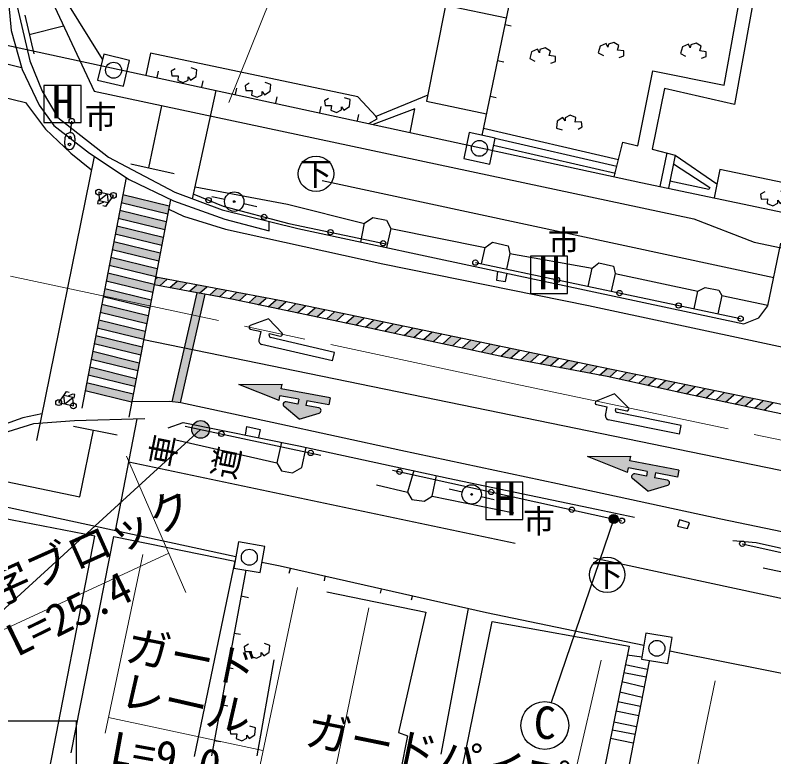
# Model space of a CAD drawing. Units: millimetres at full size, sheet at 1:1000; details may follow other scales. Extents: x 40000 to 680000, y 20000 to 380000.
# Drawn here: x 495421 to 538270, y 248186 to 290076 of the extents above; entities that cross this region are included whole.
import ezdxf
from ezdxf.enums import TextEntityAlignment as Align

# ---------------------------------------------------------------- set-up
doc = ezdxf.new("R2010")
doc.units = ezdxf.units.MM
doc.header["$LTSCALE"] = 1000
doc.linetypes.add('CHAIN', pattern=[18.5, 12, -1.5, 3.5, -1.5])
for name, color, linetype, lineweight in [('M-BGD', 7, 'Continuous', 25), ('M-BGD-EXST', 7, 'Continuous', 25), ('M-BMK', 2, 'CHAIN', 13), ('M-STR-HTXT', 7, 'Continuous', 13), ('M-STR-STRC', 7, 'Continuous', 25)]:
    doc.layers.add(name, color=color, linetype=linetype, lineweight=lineweight)
doc.styles.add('@ＭＳ ゴシック', font='')
doc.styles.add('ＭＳ ゴシック', font='')
doc.styles.get('@ＭＳ ゴシック').set_extended_font_data('@MS Gothic')
doc.styles.get('ＭＳ ゴシック').set_extended_font_data('MS Gothic')

msp = doc.modelspace()

# ---------------------------------------------------------------- hatches: boundary and pattern name
at = {"layer": 'M-BGD'}
h = msp.add_hatch(color=256, dxfattribs=at)
edge = h.paths.add_edge_path()
edge.add_ellipse((507795, 279545), major_axis=(12.2, -48.5), ratio=1, start_angle=63.8555, end_angle=-116.1445)
msp.add_hatch(color=256, dxfattribs=at).paths.add_polyline_path([(521253, 262997, 0.41421), (521215, 263057, 0.41421)])
at = {"layer": 'M-BGD-EXST'}
msp.add_hatch(color=256, dxfattribs=at).paths.add_polyline_path([(529475, 261623, 0.41421), (529225, 261873, 0.41421), (528975, 261623, 1)])
at = {"layer": 'M-STR-STRC'}
for points in [[(501502, 279922), (501417, 279479), (504042, 278837), (504128, 279279)], [(503957, 278394), (501331, 279037), (501246, 278594), (503872, 277952)], [(503787, 277510), (501161, 278152), (501076, 277709), (503702, 277067)], [(503617, 276625), (500991, 277267), (500906, 276825), (503532, 276182)], [(503447, 275740), (500821, 276382), (500736, 275940), (503362, 275297)], [(503276, 274855), (500651, 275497), (500565, 275055), (503191, 274412)], [(504010, 275163), (503451, 275269), (503337, 275167), (503275, 274849), (503590, 274790)], [(505127, 274950), (504569, 275056), (504151, 274686), (504712, 274582)], [(506245, 274738), (505686, 274844), (505273, 274478), (505703, 274399), (505703, 274398), (505834, 274374)], [(503106, 273970), (500480, 274612), (500395, 274170), (503021, 273528)], [(506142, 274316), (504737, 268179), (504289, 268236), (505703, 274398)], [(507362, 274525), (506803, 274631), (506396, 274270), (506957, 274166)], [(508479, 274313), (507921, 274419), (507518, 274062), (507659, 274036), (508070, 273950)], [(509597, 274100), (509038, 274206), (508619, 273835), (509167, 273720)], [(510711, 273885), (510561, 273917), (510155, 273994), (509716, 273605), (510265, 273490)], [(502936, 273085), (500310, 273727), (500225, 273285), (502851, 272643)], [(511811, 273657), (511261, 273771), (510813, 273375), (511362, 273259)], [(512910, 273428), (512360, 273543), (511911, 273144), (512459, 273029)], [(514009, 273200), (513460, 273314), (513008, 272914), (513557, 272799)], [(515108, 272971), (514559, 273086), (514106, 272684), (514654, 272569)], [(502766, 272200), (500140, 272842), (500055, 272400), (502681, 271758)], [(516208, 272743), (515658, 272857), (515203, 272454), (515749, 272336)], [(517307, 272514), (516757, 272629), (516295, 272219), (516841, 272102)], [(518406, 272286), (517857, 272400), (517387, 271984), (517933, 271867)], [(519506, 272057), (518956, 272172), (518480, 271750), (519026, 271632)], [(502596, 271315), (499970, 271958), (499884, 271515), (502510, 270873)], [(520605, 271829), (520055, 271943), (519572, 271515), (520118, 271397)], [(521704, 271600), (521154, 271715), (520664, 271280), (521210, 271163)], [(522803, 271372), (522254, 271486), (521756, 271045), (522302, 270928)], [(523903, 271143), (523353, 271258), (522848, 270811), (523236, 270727), (523398, 270696)], [(499799, 271073), (499714, 270630), (502340, 269988), (502425, 270430)], [(525002, 270915), (524452, 271029), (523957, 270590), (524516, 270485)], [(526101, 270686), (525551, 270801), (525075, 270379), (525634, 270273)], [(527200, 270458), (526651, 270572), (526193, 270167), (526752, 270061)], [(499629, 270188), (499544, 269745), (502170, 269103), (502255, 269545)], [(528300, 270229), (527750, 270344), (527311, 269955), (527870, 269849)], [(529400, 270002), (528850, 270115), (528429, 269743), (528863, 269660), (528985, 269634)], [(530501, 269775), (529950, 269888), (529529, 269515), (530074, 269396)], [(531601, 269547), (531051, 269661), (530618, 269278), (531163, 269159)], [(499459, 269303), (499374, 268860), (502000, 268218), (502085, 268661)], [(511846, 268026), (511896, 268297), (513140, 268066), (513213, 268457), (510449, 268970), (510499, 269241), (508055, 269213), (510326, 268309), (510376, 268579), (511437, 268382), (511387, 268112), (510728, 268234, 0.77336), (510605, 267971), (511465, 267258), (512593, 267600, 0.78564), (512577, 267891)], [(532702, 269320), (532152, 269434), (531707, 269040), (532252, 268921)], [(533803, 269093), (533252, 269206), (532796, 268802), (533296, 268694), (533341, 268684)], [(534903, 268866), (534353, 268979), (533889, 268568), (534437, 268453)], [(536004, 268638), (535454, 268752), (534986, 268337), (535534, 268222)], [(537105, 268411), (536554, 268525), (536082, 268106), (536630, 267991)], [(538205, 268184), (537655, 268297), (537178, 267875), (537726, 267759)], [(506396, 266677, 0.41421), (505896, 267177, 0.41421), (505396, 266677, 1)], [(531531, 263952), (531582, 264222), (532825, 263986), (532899, 264376), (530138, 264902), (530189, 265172), (527746, 265155), (530012, 264241), (530063, 264512), (531124, 264310), (531072, 264040), (530414, 264165, 0.77336), (530290, 263902), (531147, 263185), (532276, 263522, 0.78564), (532261, 263813)]]:
    msp.add_hatch(color=256, dxfattribs=at).paths.add_polyline_path(points)
h = msp.add_hatch(color=256, dxfattribs=at)
edge = h.paths.add_edge_path()
edge.add_line((509771, 271995), (509793, 272093))
h = msp.add_hatch(color=256, dxfattribs=at)
edge = h.paths.add_edge_path()
edge.add_line((529335, 267756), (529355, 267854))

# ---------------------------------------------------------------- linework, layer by layer
at = {"layer": 'M-BGD'}
for p, q in [((521794, 283288), (524445, 296083)), ((523435, 289455), (523087, 289527)), ((523014, 287423), (522666, 287495)), ((503492, 286913), (503414, 286551)), ((506018, 286365), (505940, 286004)), ((505443, 279706), (506769, 285825)), ((507923, 285953), (507845, 285591)), ((510207, 285458), (510128, 285097)), ((518722, 285556), (515763, 284342)), ((522597, 285411), (522249, 285483)), ((512683, 284922), (512605, 284560)), ((514809, 284461), (514731, 284100)), ((521878, 283691), (529499, 281931)), ((522527, 283131), (529409, 281541)), ((522446, 282739), (529319, 281151)), ((532226, 282299), (531828, 280403)), ((532706, 282174), (535059, 280556)), ((507257, 279660), (506523, 279816)), ((508333, 279431), (509066, 279274)), ((516636, 278033), (521976, 276945)), ((523353, 276614), (528012, 275792)), ((521412, 276101), (536393, 272939)), ((529303, 275478), (533986, 274493)), ((535325, 274235), (537941, 273694)), ((501089, 260958), (502303, 267277)), ((505027, 266862), (512677, 265233)), ((504504, 266083), (510191, 264794)), ((516730, 264379), (529692, 261520)), ((515826, 263540), (517587, 263133)), ((520667, 263129), (519936, 263295)), ((518966, 262905), (523581, 261960)), ((521740, 262887), (522472, 262722)), ((536491, 260223), (551273, 256902)), ((510904, 258553), (510964, 258817)), ((537667, 258869), (542173, 257907)), ((508458, 258731), (506504, 248248)), ((512885, 258133), (512939, 258373)), ((516060, 257437), (516110, 257659)), ((508596, 257175), (508183, 257252)), ((517806, 257051), (517854, 257267)), ((521009, 256557), (519459, 248342)), ((508144, 255091), (507792, 255157)), ((529996, 253948), (530812, 253837)), ((509089, 248234), (510053, 253658)), ((531231, 253584), (529263, 243420)), ((531141, 253119), (529880, 253374)), ((507738, 253153), (507429, 253211)), ((529793, 252943), (531060, 252698)), ((530946, 252113), (529689, 252428)), ((529574, 251862), (530837, 251549)), ((507432, 251048), (507040, 251121)), ((530736, 251027), (529458, 251285)), ((529355, 250777), (530640, 250528)), ((530515, 249884), (529227, 250144)), ((529140, 249715), (530434, 249464)), ((507009, 249024), (506661, 249089)), ((530334, 248951), (529039, 249213))]:
    msp.add_line(p, q, dxfattribs=at)
for points in [[(327917, 323434), (364414, 315904), (410503, 306260), (461720, 295570), (485198, 290498), (530755, 280628), (565306, 273385), (578607, 270582)], [(497026, 306905), (494847, 296593), (494634, 295551), (494879, 292657), (495199, 289215), (495812, 287007), (496769, 284996), (497605, 283844), (499612, 282281), (501859, 280795), (504368, 279592), (507258, 278553), (509771, 277891), (509775, 278424)], [(497348, 306842), (495112, 295833), (495212, 294080), (495526, 290569), (496249, 287493), (496940, 285779), (497824, 284303), (500686, 282047), (504439, 280085), (507109, 279077), (511393, 278027), (519104, 276369), (536584, 272648), (537431, 272986), (537935, 273665), (538666, 277194)], [(500356, 287583), (498307, 290878), (501940, 307042)], [(529261, 280952), (529737, 282910), (530590, 282702), (531442, 286941), (535475, 286130), (536636, 292625)], [(537425, 292640), (536043, 285021), (532095, 285931), (531398, 282515), (532706, 282174), (532313, 280302)], [(523166, 289910), (519734, 290620), (518653, 285211), (522047, 284508)], [(529543, 287687), (529799, 287782), (529801, 288057), (529448, 288106), (529516, 288361), (529227, 288538), (528928, 288441), (528899, 288265), (528795, 288471), (528453, 288321), (528356, 287942), (528641, 287792)], [(534185, 287646), (534443, 287738), (534448, 288013), (534096, 288066), (534167, 288320), (533880, 288500), (533579, 288407), (533548, 288232), (533447, 288439), (533103, 288293), (533002, 287915), (533285, 287762)], [(525674, 287373), (525931, 287468), (525933, 287742), (525581, 287792), (525649, 288047), (525361, 288224), (525061, 288128), (525032, 287953), (524928, 288159), (524586, 288010), (524488, 287631), (524772, 287480)], [(515403, 283954), (515863, 284219), (515806, 284360), (514777, 285466), (503061, 287928), (502792, 286686)], [(504463, 287053), (504226, 286917), (504268, 286646), (504624, 286655), (504599, 286392), (504912, 286265), (505192, 286409), (505192, 286587), (505328, 286400), (505642, 286604), (505675, 286994), (505370, 287095)], [(508640, 286227), (508403, 286091), (508445, 285820), (508801, 285829), (508776, 285566), (509089, 285439), (509369, 285583), (509369, 285761), (509505, 285575), (509818, 285778), (509852, 286168), (509547, 286269)], [(513122, 285372), (512884, 285236), (512927, 284965), (513283, 284973), (513257, 284711), (513571, 284584), (513851, 284728), (513851, 284906), (513986, 284719), (514300, 284922), (514334, 285312), (514029, 285414)], [(517727, 283451), (517986, 284780), (515649, 283901)], [(527215, 283642), (527452, 283778), (527410, 284049), (527054, 284041), (527079, 284303), (526766, 284430), (526486, 284286), (526486, 284108), (526350, 284295), (526037, 284092), (526003, 283702), (526308, 283600)], [(532602, 281677), (534650, 280341), (534594, 280232), (532395, 280693)], [(539296, 280513), (535226, 281351), (534892, 279761)], [(515149, 278288), (510808, 279390), (505586, 280366)], [(505521, 279966), (507172, 279292), (510874, 278315), (516348, 277163)], [(537759, 280094), (537521, 279958), (537564, 279687), (537920, 279696), (537895, 279433), (538208, 279306), (538488, 279450), (538488, 279628), (538624, 279441), (538937, 279645), (538971, 280035), (538666, 280136)], [(514947, 277263), (515156, 278325), (515614, 278656), (516402, 278500), (516636, 278033), (516403, 276950)], [(521769, 276026), (521976, 276945), (522381, 277249), (523272, 277053), (523353, 276614), (523166, 275730)], [(527780, 274757), (528012, 275792), (528396, 276084), (529212, 275896), (529303, 275478), (529092, 274480)], [(522670, 275610), (522613, 275107), (523113, 275042), (523209, 275495)], [(533777, 273491), (533986, 274493), (534398, 274695), (535165, 274549), (535325, 274235), (535109, 273210)], [(507890, 259487), (495078, 262257), (470070, 267552)], [(484297, 245493), (486729, 256839), (488038, 259686), (489368, 262028), (491436, 264550), (492224, 265319), (494157, 266294), (496480, 267019), (498765, 267187), (502747, 267288)], [(504060, 266775), (504911, 267069), (511438, 265755), (519877, 263929), (528260, 262167), (530405, 261720)], [(508422, 266362), (508506, 266852), (509250, 266681), (509156, 266214)], [(510466, 265951), (510191, 264794), (510465, 264340), (511078, 264224), (511617, 264520), (511864, 265663)], [(517931, 264350), (517587, 263133), (517827, 262713), (518523, 262618), (518966, 262905), (519219, 264072)], [(498581, 248415), (500988, 260637), (507820, 259242), (505540, 248197)], [(535960, 260411), (537273, 260287), (553919, 256568), (558651, 255551), (567636, 253588)], [(530931, 254469), (522033, 256326), (510383, 258948), (509357, 259170)], [(513015, 257502), (518614, 256361), (517081, 249554), (517580, 249375), (517188, 247379), (518612, 247155), (518452, 246600)], [(520255, 245467), (522371, 255834), (530094, 254433), (528029, 244219)], [(508594, 254542), (508356, 254407), (508399, 254135), (508755, 254144), (508729, 253881), (509043, 253754), (509323, 253898), (509323, 254076), (509459, 253890), (509772, 254093), (509806, 254483), (509501, 254584)], [(553572, 249913), (551729, 250308), (532857, 254067), (532401, 254162)], [(507776, 249884), (507539, 249748), (507581, 249477), (507937, 249485), (507912, 249223), (508225, 249096), (508505, 249240), (508505, 249418), (508641, 249231), (508955, 249435), (508988, 249824), (508683, 249926)]]:
    msp.add_lwpolyline(points, dxfattribs=at)
for points in [[(500077, 286408), (501536, 286061), (501883, 287520), (500424, 287867)], [(520753, 281972), (522222, 281666), (522528, 283134), (521060, 283441)], [(499914, 260643), (494071, 261773), (490974, 259651), (488670, 248496), (497225, 246787)], [(532936, 261578), (532831, 261209), (533403, 261077), (533499, 261403)], [(507778, 258850), (509255, 258590), (509515, 260068), (508038, 260328)], [(530804, 253698), (532284, 253453), (532528, 254933), (531048, 255178)]]:
    msp.add_lwpolyline(points, close=True, dxfattribs=at)
for centre, radius in [((500980, 286964), 450), ((521641, 282553), 450), ((507795, 279545), 550), ((506347, 279629), 150), ((507795, 279545), 50), ((509480, 278683), 150), ((513230, 277819), 150), ((516205, 277193), 150), ((521412, 276101), 150), ((526024, 275127), 150), ((529552, 274383), 150), ((532893, 273677), 150), ((536393, 272939), 150), ((507070, 266427), 150), ((512111, 265353), 150), ((517129, 264291), 150), ((521204, 263008), 550), ((522303, 263150), 150), ((521204, 263008), 50), ((526862, 262145), 150), ((529692, 261520), 150), ((536491, 260223), 150), ((508647, 259459), 450), ((531666, 254316), 450)]:
    msp.add_circle(centre, radius, dxfattribs=at)
at = {"layer": 'M-BGD-EXST'}
for p, q in [((499140, 286106), (497040, 286106)), ((497040, 286106), (497040, 284006)), ((499140, 284006), (499140, 286106)), ((497040, 284006), (499140, 284006)), ((526626, 276456), (524526, 276456)), ((524526, 276456), (524526, 274356)), ((526626, 274356), (526626, 276456)), ((524526, 274356), (526626, 274356)), ((524103, 263692), (522003, 263692)), ((522003, 263692), (522003, 261592)), ((524103, 261592), (524103, 263692)), ((522003, 261592), (524103, 261592)), ((529225, 261623), (525686, 251262))]:
    msp.add_line(p, q, dxfattribs=at)
for centre, radius in [((512412, 281116), 1000), ((529225, 261623), 250), ((528860, 258472), 1000), ((525333, 249959), 1350)]:
    msp.add_circle(centre, radius, dxfattribs=at)
at = {"layer": 'M-BMK'}
msp.add_lwpolyline([(285242, 319383), (314797, 313431), (347431, 306540), (391924, 297036), (411864, 292986), (459979, 282690), (477071, 279190), (523956, 269184), (560774, 261412), (575777, 258191)], dxfattribs=at)
at = {"layer": 'M-STR-HTXT'}
for p, q in [((507498, 285152), (510014, 291405)), ((501718, 265168), (505055, 257476)), ((492966, 254543), (504098, 259682)), ((502631, 259621), (500501, 249518)), ((511360, 257759), (509174, 247381)), ((513399, 246913), (515390, 256600)), ((526209, 243617), (528520, 253653)), ((532831, 242127), (534949, 252470)), ((500688, 250407), (509418, 248542))]:
    msp.add_line(p, q, dxfattribs=at)
at = {"layer": 'M-STR-STRC'}
for p, q in [((483993, 290050), (495783, 287113)), ((495963, 290071), (496466, 287890)), ((496215, 288981), (498153, 289479)), ((502967, 281453), (503712, 284961)), ((498543, 283432), (498613, 284095)), ((498217, 282790), (498223, 282866)), ((498223, 282866), (498244, 283136)), ((498244, 283136), (498247, 283179)), ((498771, 282823), (498765, 282748)), ((498792, 283094), (498771, 282823)), ((498796, 283137), (498792, 283094)), ((499883, 282101), (496617, 266056)), ((501951, 281676), (504409, 281136)), ((501691, 280906), (499184, 267875)), ((512755, 280729), (538267, 275268)), ((500618, 279974), (500165, 279610)), ((500618, 279974), (500682, 279501)), ((504128, 279279), (501502, 279922)), ((504042, 278837), (501417, 279479)), ((504203, 279671), (501836, 267365)), ((503957, 278394), (501331, 279037)), ((503872, 277952), (501246, 278594)), ((503787, 277510), (501161, 278152)), ((503702, 277067), (501076, 277709)), ((503617, 276625), (500991, 277267)), ((503532, 276182), (500906, 276825)), ((503447, 275740), (500821, 276382)), ((503362, 275297), (500736, 275940)), ((503276, 274855), (500651, 275497)), ((503337, 275167), (503451, 275269)), ((503590, 274790), (504010, 275163)), ((503191, 274412), (500565, 275055)), ((505702, 274399), (503275, 274849)), ((504151, 274686), (504569, 275056)), ((504712, 274582), (505127, 274950)), ((505273, 274478), (505686, 274844)), ((505834, 274374), (506245, 274738)), ((503106, 273970), (500480, 274612)), ((504289, 268236), (505703, 274398)), ((506142, 274317), (504737, 268179)), ((506142, 274317), (505703, 274398)), ((506396, 274270), (506803, 274631)), ((506957, 274166), (507362, 274525)), ((507518, 274062), (507921, 274419)), ((508070, 273950), (508479, 274313)), ((503021, 273528), (500395, 274170)), ((508619, 273835), (509038, 274206)), ((509167, 273720), (509597, 274100)), ((509716, 273605), (510155, 273994)), ((510265, 273490), (510711, 273885)), ((502936, 273085), (500310, 273727)), ((510813, 273375), (511261, 273771)), ((511362, 273259), (511811, 273657)), ((511911, 273144), (512360, 273543)), ((512459, 273029), (512910, 273428)), ((502851, 272643), (500225, 273285)), ((513008, 272914), (513460, 273314)), ((513557, 272799), (514009, 273200)), ((514106, 272684), (514559, 273086)), ((514654, 272569), (515108, 272971)), ((502766, 272200), (500140, 272842)), ((509732, 272928), (508691, 272539)), ((510493, 272117), (509732, 272928)), ((515203, 272454), (515658, 272857)), ((515749, 272336), (516208, 272743)), ((516295, 272219), (516757, 272629)), ((502681, 271758), (500055, 272400)), ((508703, 272348), (509307, 272206)), ((509193, 271719), (509307, 272206)), ((516841, 272102), (517307, 272514)), ((517387, 271984), (517857, 272400)), ((517933, 271867), (518406, 272286)), ((518480, 271750), (518956, 272172)), ((502596, 271315), (499970, 271958)), ((502681, 271758), (552442, 261534)), ((509771, 271995), (509793, 272093)), ((509793, 272093), (510397, 271951)), ((513454, 271031), (509845, 271875)), ((519026, 271632), (519506, 272057)), ((519572, 271515), (520055, 271943)), ((520118, 271397), (520605, 271829)), ((520664, 271280), (521154, 271715)), ((502510, 270873), (499884, 271515)), ((513340, 270544), (509342, 271479)), ((521210, 271163), (521704, 271600)), ((521756, 271045), (522254, 271486)), ((522302, 270928), (522803, 271372)), ((522848, 270811), (523353, 271258)), ((502425, 270430), (499799, 271073)), ((513340, 270544), (513454, 271031)), ((523398, 270696), (523903, 271143)), ((523957, 270590), (524452, 271029)), ((524516, 270485), (525002, 270915)), ((502340, 269988), (499714, 270630)), ((525075, 270379), (525551, 270801)), ((525634, 270273), (526101, 270686)), ((526193, 270167), (526651, 270572)), ((526752, 270061), (527200, 270458)), ((502255, 269545), (499629, 270188)), ((527311, 269955), (527750, 270344)), ((527870, 269849), (528300, 270229)), ((528429, 269743), (528850, 270115)), ((528985, 269634), (529400, 270002)), ((502170, 269103), (499544, 269745)), ((529529, 269515), (529950, 269888)), ((530074, 269396), (530501, 269775)), ((530618, 269278), (531051, 269661)), ((531163, 269159), (531601, 269547)), ((502085, 268661), (499459, 269303)), ((508055, 269213), (510499, 269241)), ((510326, 268309), (508055, 269213)), ((510449, 268970), (510499, 269241)), ((531707, 269040), (532152, 269434)), ((532252, 268921), (532702, 269320)), ((532796, 268802), (533252, 269206)), ((502000, 268218), (499374, 268860)), ((513213, 268457), (510449, 268970)), ((529272, 268688), (528241, 268270)), ((530054, 267897), (529272, 268688)), ((533341, 268684), (533803, 269093)), ((533889, 268568), (534353, 268979)), ((534437, 268453), (534903, 268866)), ((534986, 268337), (535454, 268752)), ((498228, 268115), (498164, 268587)), ((498228, 268115), (498681, 268479)), ((510326, 268309), (510376, 268579)), ((511437, 268382), (510376, 268579)), ((511437, 268382), (511387, 268112)), ((511896, 268297), (511846, 268026)), ((513140, 268066), (511896, 268297)), ((513213, 268457), (513140, 268066)), ((535534, 268222), (536004, 268638)), ((536082, 268106), (536554, 268525)), ((536630, 267991), (537105, 268411)), ((537178, 267875), (537655, 268297)), ((511465, 267258), (510605, 267971)), ((511387, 268112), (510728, 268234)), ((512577, 267891), (511846, 268026)), ((528259, 268079), (528866, 267955)), ((528765, 267465), (528866, 267955)), ((529335, 267756), (529355, 267854)), ((529355, 267854), (529962, 267729)), ((537726, 267759), (538205, 268184)), ((511465, 267258), (512593, 267600)), ((533043, 266892), (529413, 267638)), ((532943, 266402), (528921, 267229)), ((505896, 266677), (488277, 250583)), ((498706, 266870), (501191, 266366)), ((532943, 266402), (533043, 266892)), ((501836, 264848), (523655, 260256)), ((527746, 265155), (530189, 265172)), ((530012, 264241), (527746, 265155)), ((530138, 264902), (530189, 265172)), ((532899, 264376), (530138, 264902)), ((530012, 264241), (530063, 264512)), ((531124, 264310), (530063, 264512)), ((531072, 264040), (530414, 264165)), ((531124, 264310), (531072, 264040)), ((531582, 264222), (531531, 263952)), ((532825, 263986), (531582, 264222)), ((532899, 264376), (532825, 263986)), ((531147, 263185), (530290, 263902)), ((532261, 263813), (531531, 263952)), ((531147, 263185), (532276, 263522)), ((528085, 259433), (573805, 249557)), ((475389, 250225), (498889, 250225)), ((498889, 228225), (498889, 250225))]:
    msp.add_line(p, q, dxfattribs=at)
for points in [[(497094, 291745), (499883, 285775), (533757, 278579), (537160, 277248), (553677, 273797), (557281, 273830), (578339, 269408)], [(462956, 287615), (475737, 284794), (476786, 285002), (479447, 285833), (480783, 286554), (481821, 287179), (482924, 288323), (495998, 285147), (497127, 283642), (498561, 282284), (499729, 281343)], [(496924, 267567), (495856, 267336), (494853, 266982), (493779, 266576), (493026, 266275), (475102, 269713), (474260, 270803), (473148, 272151), (472284, 272970), (471379, 273725), (470755, 274227), (470097, 274722), (469391, 275174), (468172, 275842), (463614, 276826), (458009, 277882), (451615, 279239), (448876, 279825), (442682, 281140), (439536, 281777)], [(500968, 279897), (500137, 280080), (500165, 279610), (500682, 279501)], [(500968, 279897), (500682, 279501), (500527, 279271), (500374, 279306)], [(500165, 279610), (500102, 279620), (500062, 279439), (500162, 279418), (500413, 279514), (500422, 279556)], [(504097, 279121), (504923, 278717), (507302, 277988), (516184, 276036), (527795, 273678), (557880, 267241), (576905, 263131)], [(576220, 260129), (571122, 261180), (567911, 261868), (564465, 262557), (557100, 264095), (551612, 265244), (546911, 266253), (538440, 268135), (528551, 270177), (510561, 273917), (503366, 275285)], [(575558, 257233), (574185, 257651), (571589, 258483), (569398, 259181), (567250, 259796), (562352, 261265), (558255, 262578), (556026, 263227), (553982, 263912), (551173, 264760), (549471, 265201), (546423, 265837), (542548, 266696), (538764, 267541), (533296, 268694), (528863, 269660), (523236, 270727), (515197, 272455), (507659, 274036), (506142, 274317)], [(497878, 268192), (498164, 268587), (498319, 268817), (498472, 268783)], [(498681, 268479), (498744, 268469), (498784, 268650), (498684, 268671), (498433, 268575), (498424, 268533)], [(497878, 268192), (498709, 268009), (498681, 268479), (498164, 268587)], [(574639, 253207), (571257, 253926), (565573, 255132), (557480, 256913), (549244, 258599), (542718, 260059), (535276, 261618), (526058, 263605), (517207, 265480), (509934, 267068), (504780, 268174), (504165, 268252), (502005, 268246)], [(490002, 261417), (493536, 264017), (499066, 262873), (499838, 266640)]]:
    msp.add_lwpolyline(points, dxfattribs=at)
for centre, radius in [((498613, 284095), 150), ((498489, 282780), 75), ((498518, 283158), 75), ((500137, 280080), 165), ((500968, 279897), 165), ((497878, 268192), 165), ((498709, 268009), 165), ((505896, 266677), 500)]:
    msp.add_circle(centre, radius, dxfattribs=at)
for centre, radius, start, end in [((498521, 283158), 275, 85.5535, 175.5535), ((498521, 283158), 275, 355.5535, 85.5535), ((498491, 282769), 275, 175.5535, 265.5535), ((498491, 282769), 275, 265.5535, 355.5535), ((505702, 274398), 0.5, 347.0754, 79.4985), ((506142, 274317), 0.5, 79.4985, 79.5654), ((508726, 272445), 100, 110.5245, 256.8344), ((510420, 272049), 100, 256.8344, 43.1444), ((509387, 271674), 200, 166.8988, 256.8344), ((509868, 271972), 100, 166.8344, 256.8344), ((528279, 268177), 100, 112.0719, 258.3818), ((510701, 268087), 150, 79.4718, 230.34), ((512549, 267743), 150, 286.8531, 79.4718), ((529983, 267827), 100, 258.3818, 44.6917), ((528961, 267425), 200, 168.4462, 258.3818), ((529433, 267736), 100, 168.3818, 258.3818), ((530386, 264017), 150, 79.2215, 230.0897), ((532233, 263666), 150, 286.6028, 79.2215)]:
    msp.add_arc(centre, radius, start, end, dxfattribs=at)

# ---------------------------------------------------------------- texts
at = {"layer": 'M-BGD-EXST', "style": 'ＭＳ ゴシック'}
for s, height, p in [('H', 1833, (497492, 283697)), ('市', 1320, (499343, 283282)), ('市', 1320, (525507, 276204)), ('H', 1833, (524978, 274048)), ('H', 1833, (522456, 261284)), ('市', 1320, (524099, 260434))]:
    msp.add_text(s, height=height, dxfattribs=at).set_placement(p, align=Align.BOTTOM_LEFT)
for p in [(512412, 281116), (528860, 258472)]:
    msp.add_text('下', height=1320, dxfattribs=at).set_placement(p, align=Align.MIDDLE_CENTER)
msp.add_text('C', height=1833, rotation=358.508, dxfattribs=at).set_placement((524678, 248666), align=Align.BOTTOM_LEFT)
at = {"layer": 'M-STR-HTXT', "style": 'ＭＳ ゴシック'}
for s, rotation, p in [('点字ブロック', 24.15, (492213, 255090)), ('L=25.4', 26.173, (495754, 253311)), ('ガード', 348.785, (501448, 253092)), ('レール', 347.112, (501082, 250591)), ('ガードパイプ', 348.463, (511601, 248350)), ('L=9.0', 349.695, (500609, 247297))]:
    msp.add_text(s, height=1833, rotation=rotation, dxfattribs=at).set_placement(p, align=Align.BOTTOM_LEFT)
at = {"layer": 'M-STR-STRC', "style": '@ＭＳ ゴシック'}
msp.add_text('車\u3000道', height=1320, rotation=348.779, dxfattribs=at).set_placement((502689, 264617), align=Align.BOTTOM_LEFT)

doc.saveas('drawing.dxf')
